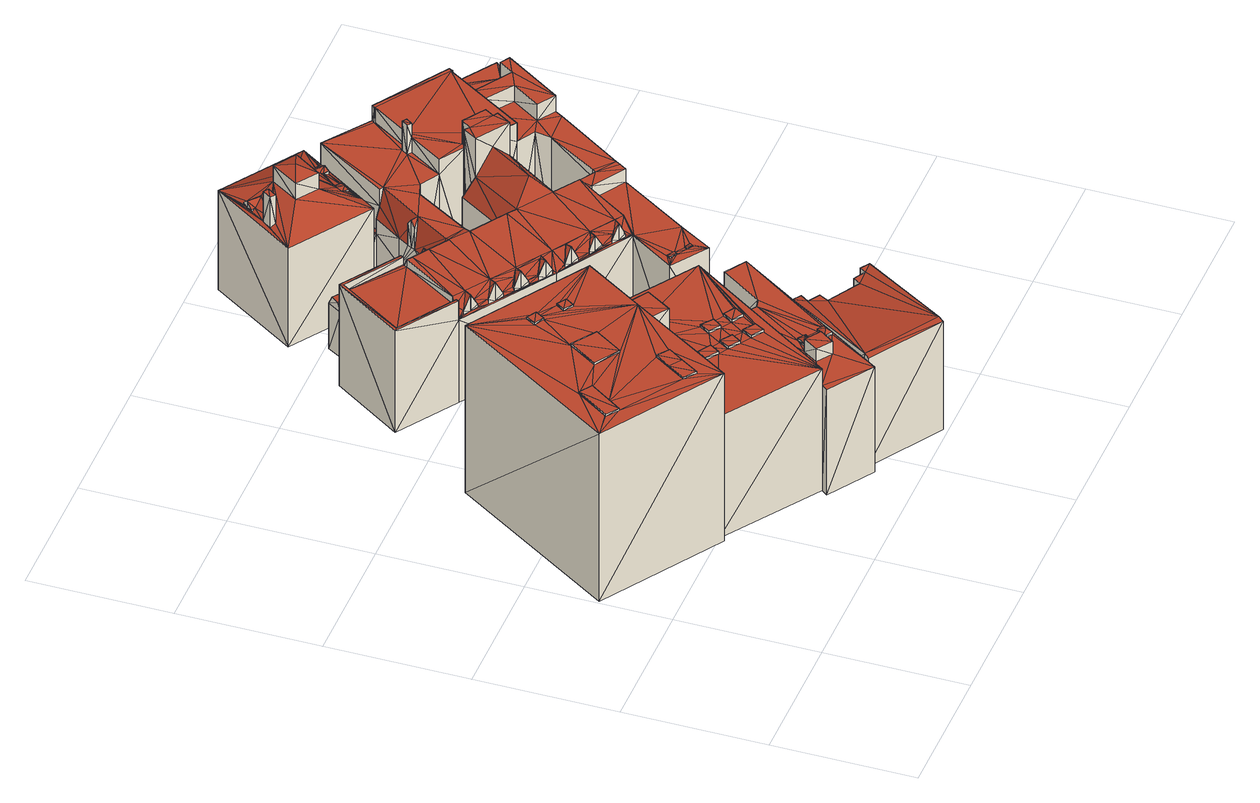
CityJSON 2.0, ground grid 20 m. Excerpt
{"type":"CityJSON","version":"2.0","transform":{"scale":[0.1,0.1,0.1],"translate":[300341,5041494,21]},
"CityObjects":{
"building1":{"type":"Building","geometry":[{"type":"MultiSurface","lod":"2","boundaries":[[[0,1,2]],[[2,3,4]],[[0,2,5]],[[6,5,7]],[[5,2,7]],[[2,4,7]],[[8,9,10]],[[8,11,9]],[[10,12,13]],[[10,9,12]],[[14,13,15]],[[15,13,12]],[[8,14,11]],[[11,14,15]],[[16,17,18]],[[16,19,17]],[[20,18,21]],[[21,18,17]],[[22,20,23]],[[23,20,21]],[[22,23,16]],[[23,19,16]],[[24,25,26]],[[24,27,25]],[[28,26,29]],[[29,26,25]],[[30,28,31]],[[31,28,29]],[[30,27,24]],[[30,31,27]],[[32,33,34]],[[32,35,33]],[[34,36,37]],[[34,33,36]],[[38,37,39]],[[39,37,36]],[[32,38,35]],[[35,38,39]],[[40,41,42]],[[40,43,41]],[[44,42,45]],[[45,42,41]],[[46,45,47]],[[46,44,45]],[[46,47,40]],[[47,43,40]],[[48,49,50]],[[48,51,49]],[[52,50,53]],[[53,50,49]],[[54,52,55]],[[55,52,53]],[[54,51,48]],[[54,55,51]],[[56,57,58]],[[58,57,59]],[[60,56,61]],[[61,56,58]],[[60,62,63]],[[60,61,62]],[[63,59,57]],[[63,62,59]],[[64,0,65]],[[0,5,65]],[[66,67,68]],[[66,69,67]],[[70,71,72]],[[70,73,71]],[[66,72,69]],[[66,70,72]],[[74,2,1]],[[74,75,2]],[[64,74,1]],[[64,1,0]],[[76,77,78]],[[78,77,79]],[[77,80,81]],[[77,81,79]],[[76,82,83]],[[76,78,82]],[[83,82,80]],[[82,81,80]],[[84,85,86]],[[84,86,87]],[[88,84,89]],[[89,84,87]],[[88,90,91]],[[88,89,90]],[[91,86,85]],[[91,90,86]],[[92,93,94]],[[95,92,94]],[[96,94,93]],[[96,93,97]],[[98,96,99]],[[98,99,100]],[[99,96,97]],[[98,101,95]],[[101,92,95]],[[98,100,101]],[[102,7,103]],[[102,6,7]],[[103,7,104]],[[7,4,104]],[[105,106,107]],[[107,106,108]],[[109,105,107]],[[110,109,107]],[[111,109,110]],[[111,112,113]],[[111,110,112]],[[114,108,106]],[[112,108,114]],[[113,112,114]],[[115,116,117]],[[115,118,116]],[[117,119,120]],[[119,121,120]],[[117,116,119]],[[122,120,121]],[[122,121,123]],[[124,122,123]],[[115,122,124]],[[115,124,118]],[[125,4,3]],[[125,104,4]],[[102,68,65]],[[68,126,73]],[[102,65,6]],[[102,126,68]],[[65,68,67]],[[75,3,2]],[[126,125,73]],[[73,75,71]],[[6,65,5]],[[73,125,75]],[[75,125,3]],[[8,10,14]],[[14,10,13]],[[20,16,18]],[[22,16,20]],[[30,24,28]],[[28,24,26]],[[32,34,37]],[[32,37,38]],[[46,40,42]],[[46,42,44]],[[52,48,50]],[[54,48,52]],[[56,63,57]],[[60,63,56]],[[70,68,73]],[[66,68,70]],[[76,83,77]],[[77,83,80]],[[88,85,84]],[[88,91,85]],[[98,94,96]],[[98,95,94]],[[109,114,105]],[[105,114,106]],[[109,113,114]],[[111,113,109]],[[117,120,122]],[[115,117,122]],[[74,29,75]],[[64,69,11]],[[64,65,69]],[[64,53,74]],[[69,65,67]],[[71,75,59]],[[25,58,75]],[[53,49,74]],[[29,25,75]],[[58,59,75]],[[21,17,74]],[[64,43,47]],[[49,21,74]],[[9,69,72]],[[64,11,43]],[[74,17,29]],[[12,72,31]],[[72,27,31]],[[11,69,9]],[[72,39,27]],[[9,72,12]],[[72,71,35]],[[27,39,61]],[[64,45,55]],[[39,36,62]],[[55,41,51]],[[39,62,61]],[[15,12,19]],[[15,19,23]],[[45,41,55]],[[41,15,51]],[[51,15,23]],[[12,31,19]],[[64,55,53]],[[64,47,45]],[[27,61,25]],[[25,61,58]],[[71,62,36]],[[51,21,49]],[[41,11,15]],[[72,35,39]],[[43,11,41]],[[51,23,21]],[[19,31,17]],[[17,31,29]],[[33,71,36]],[[35,71,33]],[[71,59,62]],[[102,103,100]],[[102,87,126]],[[102,100,90]],[[102,89,87]],[[126,87,86]],[[126,86,99]],[[102,90,89]],[[90,99,86]],[[100,103,101]],[[90,100,99]],[[82,103,116]],[[103,104,116]],[[126,97,78]],[[93,103,82]],[[126,78,79]],[[97,82,78]],[[79,118,124]],[[82,116,81]],[[116,104,119]],[[79,81,118]],[[92,103,93]],[[126,99,97]],[[97,93,82]],[[126,79,124]],[[81,116,118]],[[101,103,92]],[[126,124,112]],[[112,124,108]],[[126,110,125]],[[125,123,104]],[[125,108,123]],[[108,124,123]],[[126,112,110]],[[110,107,125]],[[123,121,104]],[[125,107,108]],[[119,104,121]]],"semantics":{"surfaces":[{"type":"GroundSurface"},{"type":"WallSurface"},{"type":"RoofSurface"}],"values":[0,0,0,0,0,0,1,1,1,1,1,1,1,1,1,1,1,1,1,1,1,1,1,1,1,1,1,1,1,1,1,1,1,1,1,1,1,1,1,1,1,1,1,1,1,1,1,1,1,1,1,1,1,1,1,1,1,1,1,1,1,1,1,1,1,1,1,1,1,1,1,1,1,1,1,1,1,1,1,1,1,1,1,1,1,1,1,1,1,1,1,1,1,1,1,1,1,1,1,1,1,1,1,1,1,1,1,1,1,1,1,1,1,1,1,1,1,1,1,1,1,1,1,1,1,1,1,1,1,1,1,1,1,1,1,1,1,2,2,2,2,2,2,2,2,2,2,2,2,2,2,2,2,2,2,2,2,2,2,2,2,2,2,2,2,2,2,2,2,2,2,2,2,2,2,2,2,2,2,2,2,2,2,2,2,2,2,2,2,2,2,2,2,2,2,2,2,2,2,2,2,2,2,2,2,2,2,2,2,2,2,2,2,2,2,2,2,2,2,2,2,2,2,2,2,2,2,2,2,2,2,2,2,2,2,2,2,2,2,2,2,2,2,2,2,2,2,2,2,2]}}]},
"building2":{"type":"Building","geometry":[{"type":"MultiSurface","lod":"2","boundaries":[[[127,128,129]],[[127,130,128]],[[131,127,132]],[[130,133,1]],[[134,1,135]],[[128,130,134]],[[134,130,1]],[[127,129,132]],[[136,137,130]],[[136,130,127]],[[138,137,136]],[[139,136,131]],[[131,136,127]],[[1,133,140]],[[141,1,140]],[[142,135,141]],[[135,1,141]],[[137,133,130]],[[137,140,133]],[[143,144,145]],[[145,144,146]],[[147,148,149]],[[148,150,149]],[[147,143,148]],[[148,143,145]],[[149,146,144]],[[149,150,146]],[[139,131,151]],[[131,132,151]],[[151,129,152]],[[151,132,129]],[[152,129,128]],[[153,152,154]],[[152,128,154]],[[138,152,153]],[[138,136,152]],[[154,128,155]],[[128,134,155]],[[156,157,158]],[[156,159,157]],[[160,156,161]],[[161,156,158]],[[160,161,162]],[[161,163,162]],[[162,163,159]],[[163,157,159]],[[164,165,166]],[[166,165,167]],[[168,164,166]],[[169,164,168]],[[169,170,171]],[[169,168,170]],[[171,170,165]],[[170,167,165]],[[155,134,142]],[[134,135,142]],[[143,172,144]],[[147,149,173]],[[147,173,172]],[[147,172,143]],[[149,144,172]],[[173,149,172]],[[136,151,152]],[[139,151,136]],[[156,174,159]],[[160,162,175]],[[160,175,156]],[[175,174,156]],[[162,159,174]],[[175,162,174]],[[164,171,165]],[[169,171,164]],[[138,154,148]],[[142,141,170]],[[166,141,137]],[[155,142,163]],[[138,153,154]],[[145,166,137]],[[155,161,150]],[[142,170,163]],[[166,167,141]],[[154,155,148]],[[155,163,161]],[[155,150,148]],[[138,148,137]],[[137,141,140]],[[170,141,167]],[[145,146,166]],[[150,161,146]],[[146,161,158]],[[146,168,166]],[[168,158,170]],[[146,158,168]],[[148,145,137]],[[163,170,157]],[[158,157,170]]],"semantics":{"surfaces":[{"type":"GroundSurface"},{"type":"WallSurface"},{"type":"RoofSurface"}],"values":[0,0,0,0,0,0,0,0,1,1,1,1,1,1,1,1,1,1,1,1,1,1,1,1,1,1,1,1,1,1,1,1,1,1,1,1,1,1,1,1,1,1,1,1,1,1,1,1,1,1,1,1,1,1,1,1,2,2,2,2,2,2,2,2,2,2,2,2,2,2,2,2,2,2,2,2,2,2,2,2,2,2,2,2,2,2,2,2,2,2,2,2,2,2,2,2]}}]},
"building3":{"type":"Building","geometry":[{"type":"MultiSurface","lod":"2","boundaries":[[[176,177,178]],[[176,179,177]],[[177,180,181]],[[177,179,180]],[[179,182,183]],[[179,183,184]],[[185,183,186]],[[187,185,186]],[[184,183,185]],[[188,184,185]],[[180,179,184]],[[189,176,178]],[[189,178,190]],[[178,177,191]],[[190,178,191]],[[191,177,192]],[[177,181,192]],[[181,180,193]],[[192,181,193]],[[193,180,194]],[[180,184,194]],[[189,195,179]],[[189,179,176]],[[195,196,179]],[[179,196,182]],[[197,194,184]],[[197,184,188]],[[197,188,198]],[[188,185,198]],[[199,185,187]],[[199,198,185]],[[199,186,200]],[[199,187,186]],[[200,186,201]],[[201,183,202]],[[186,183,201]],[[196,183,182]],[[196,202,183]],[[189,190,191]],[[191,192,193]],[[193,194,195]],[[191,193,195]],[[189,191,195]],[[197,198,194]],[[194,198,201]],[[199,200,198]],[[198,200,201]],[[195,194,201]],[[196,201,202]],[[195,201,196]]],"semantics":{"surfaces":[{"type":"GroundSurface"},{"type":"WallSurface"},{"type":"RoofSurface"}],"values":[0,0,0,0,0,0,0,0,0,0,0,1,1,1,1,1,1,1,1,1,1,1,1,1,1,1,1,1,1,1,1,1,1,1,1,1,1,1,2,2,2,2,2,2,2,2,2,2,2,2]}}]},
"building4":{"type":"Building","geometry":[{"type":"MultiSurface","lod":"2","boundaries":[[[203,204,205]],[[206,207,208]],[[209,210,211]],[[212,203,205]],[[213,214,207]],[[215,208,216]],[[206,208,215]],[[215,216,217]],[[218,219,209]],[[213,207,220]],[[211,221,222]],[[211,223,221]],[[224,225,214]],[[226,213,220]],[[220,207,206]],[[227,214,213]],[[209,228,229]],[[211,210,230]],[[218,231,219]],[[209,229,210]],[[232,215,233]],[[226,220,234]],[[225,235,214]],[[231,224,236]],[[211,230,223]],[[209,219,228]],[[224,214,227]],[[232,206,215]],[[225,237,235]],[[203,238,204]],[[222,221,212]],[[236,224,227]],[[212,221,203]],[[233,239,240]],[[241,242,221]],[[239,243,240]],[[241,244,242]],[[245,213,226]],[[233,215,239]],[[234,220,246]],[[223,241,221]],[[232,233,242]],[[231,236,219]],[[247,212,205]],[[248,218,209]],[[249,250,251]],[[252,226,253]],[[234,246,251]],[[249,254,250]],[[244,232,242]],[[254,232,250]],[[226,234,253]],[[252,253,210]],[[211,222,255]],[[250,232,244]],[[248,209,256]],[[229,252,210]],[[246,257,251]],[[242,233,258]],[[259,226,252]],[[253,234,260]],[[257,249,251]],[[261,262,263]],[[264,262,261]],[[265,266,267]],[[267,266,268]],[[269,270,271]],[[272,270,269]],[[273,270,272]],[[274,275,276]],[[277,278,279]],[[280,281,282]],[[283,284,285]],[[286,287,288]],[[289,290,291]],[[292,293,294]],[[295,296,297]],[[298,299,300]],[[299,301,300]],[[302,291,290]],[[289,302,290]],[[291,303,290]],[[304,305,306]],[[307,305,308]],[[308,305,304]],[[309,310,311]],[[307,308,312]],[[313,314,315]],[[315,314,316]],[[317,318,319]],[[318,320,319]],[[321,322,323]],[[324,321,323]],[[325,326,327]],[[326,328,327]],[[295,329,330]],[[282,331,332]],[[333,334,335]],[[336,337,338]],[[339,340,317]],[[340,318,317]],[[341,299,298]],[[342,343,344]],[[345,346,347]],[[348,349,350]],[[294,351,352]],[[353,354,355]],[[353,356,354]],[[357,358,359]],[[358,360,359]],[[361,362,363]],[[364,362,361]],[[365,366,367]],[[365,368,366]],[[313,315,369]],[[369,370,371]],[[313,369,371]],[[372,373,374]],[[372,374,375]],[[353,355,357]],[[355,358,357]],[[356,359,360]],[[356,360,354]],[[376,278,277]],[[376,377,278]],[[371,370,325]],[[378,326,325]],[[370,378,325]],[[379,380,274]],[[381,367,366]],[[362,381,363]],[[362,367,381]],[[382,283,285]],[[382,285,383]],[[364,361,365]],[[361,368,365]],[[384,385,386]],[[387,388,389]],[[386,385,387]],[[385,388,387]],[[379,390,380]],[[379,391,390]],[[390,372,375]],[[391,372,390]],[[392,393,394]],[[392,395,393]],[[396,397,398]],[[399,397,396]],[[399,236,397]],[[236,227,397]],[[400,401,402]],[[403,404,405]],[[406,407,408]],[[409,406,410]],[[410,406,408]],[[335,411,412]],[[335,334,411]],[[413,414,415]],[[415,414,416]],[[417,411,346]],[[411,347,346]],[[418,419,420]],[[421,382,383]],[[422,382,421]],[[376,421,377]],[[376,422,421]],[[423,424,425]],[[389,425,426]],[[425,424,426]],[[427,384,428]],[[429,430,427]],[[431,427,428]],[[429,427,431]],[[432,433,395]],[[433,393,395]],[[434,435,436]],[[303,300,301]],[[291,300,303]],[[371,437,370]],[[370,437,438]],[[438,437,439]],[[305,271,306]],[[305,270,271]],[[440,413,441]],[[441,413,415]],[[442,443,444]],[[445,442,444]],[[445,444,446]],[[241,446,244]],[[445,446,241]],[[447,444,206]],[[446,444,447]],[[447,206,232]],[[448,449,450]],[[262,323,263]],[[263,323,322]],[[266,332,268]],[[268,332,331]],[[437,327,439]],[[439,327,328]],[[271,319,320]],[[270,319,271]],[[287,303,288]],[[287,290,303]],[[450,350,449]],[[449,350,349]],[[257,451,249]],[[452,451,257]],[[249,453,254]],[[451,453,249]],[[310,263,311]],[[310,262,263]],[[454,352,351]],[[455,352,454]],[[314,439,316]],[[314,437,439]],[[343,456,344]],[[343,454,456]],[[343,455,454]],[[329,268,330]],[[329,266,268]],[[457,458,459]],[[420,457,459]],[[460,461,462]],[[463,460,462]],[[464,465,466]],[[337,449,338]],[[337,450,449]],[[464,467,468]],[[469,470,471]],[[472,470,469]],[[469,473,474]],[[469,475,473]],[[472,469,474]],[[470,476,471]],[[471,477,478]],[[471,476,477]],[[479,480,481]],[[480,482,481]],[[483,484,485]],[[485,484,486]],[[487,488,489]],[[488,490,489]],[[474,477,476]],[[474,473,477]],[[491,256,209]],[[491,209,441]],[[492,258,233]],[[492,233,463]],[[489,490,493]],[[490,494,493]],[[479,483,480]],[[480,483,485]],[[495,496,497]],[[495,497,498]],[[482,486,484]],[[481,482,484]],[[499,500,501]],[[499,502,500]],[[503,504,505]],[[503,506,504]],[[507,508,509]],[[509,508,510]],[[430,511,512]],[[430,512,427]],[[423,513,514]],[[423,425,513]],[[503,507,506]],[[506,507,509]],[[505,510,508]],[[505,504,510]],[[515,516,517]],[[517,516,518]],[[515,517,496]],[[517,497,496]],[[248,519,218]],[[520,519,248]],[[521,522,225]],[[225,522,237]],[[523,409,410]],[[523,410,224]],[[224,410,225]],[[410,521,225]],[[524,525,231]],[[231,525,224]],[[525,523,224]],[[487,495,498]],[[487,498,488]],[[488,498,231]],[[498,524,231]],[[519,488,218]],[[218,488,231]],[[511,514,512]],[[512,514,513]],[[471,526,527]],[[471,478,526]],[[528,529,530]],[[528,531,529]],[[532,258,492]],[[532,242,258]],[[533,259,534]],[[259,252,534]],[[392,475,469]],[[392,394,475]],[[500,452,246]],[[246,452,257]],[[493,494,535]],[[494,536,535]],[[528,534,537]],[[528,537,531]],[[537,534,252]],[[537,252,229]],[[538,260,539]],[[538,253,260]],[[458,203,221]],[[458,540,203]],[[541,542,543]],[[541,544,542]],[[541,240,544]],[[240,243,544]],[[545,244,446]],[[545,250,244]],[[530,529,546]],[[530,546,538]],[[546,253,538]],[[546,210,253]],[[547,548,549]],[[549,548,550]],[[547,549,551]],[[552,212,553]],[[552,222,212]],[[554,245,555]],[[245,226,555]],[[453,447,254]],[[254,447,232]],[[556,251,250]],[[556,250,545]],[[557,215,558]],[[557,239,215]],[[559,445,223]],[[223,445,241]],[[539,550,548]],[[539,499,550]],[[539,560,499]],[[560,502,499]],[[260,234,560]],[[539,260,560]],[[516,561,518]],[[516,562,561]],[[414,516,535]],[[414,562,516]],[[416,535,536]],[[414,535,416]],[[563,236,399]],[[563,219,236]],[[533,547,551]],[[533,551,555]],[[533,555,259]],[[259,555,226]],[[436,435,402]],[[400,402,564]],[[435,565,558]],[[435,564,402]],[[435,405,564]],[[564,405,404]],[[405,558,431]],[[435,558,405]],[[400,564,566]],[[566,564,404]],[[429,431,567]],[[431,558,567]],[[558,217,567]],[[558,215,217]],[[560,251,556]],[[560,234,251]],[[557,243,239]],[[557,544,243]],[[563,561,228]],[[563,228,219]],[[562,537,561]],[[561,537,229]],[[561,229,228]],[[526,559,223]],[[526,223,230]],[[546,527,526]],[[546,526,210]],[[210,526,230]],[[463,240,541]],[[463,233,240]],[[568,206,444]],[[568,220,206]],[[397,213,569]],[[397,227,213]],[[522,570,237]],[[237,570,235]],[[571,420,419]],[[552,457,420]],[[571,552,420]],[[255,222,552]],[[571,255,552]],[[572,532,467]],[[221,242,532]],[[459,458,572]],[[458,221,532]],[[468,467,573]],[[574,573,465]],[[458,532,572]],[[532,573,467]],[[532,565,466]],[[466,565,435]],[[532,466,573]],[[573,466,465]],[[468,573,574]],[[575,235,570]],[[575,214,235]],[[501,500,568]],[[500,246,220]],[[500,220,568]],[[554,569,245]],[[245,569,213]],[[520,256,491]],[[520,248,256]],[[576,577,553]],[[577,578,540]],[[553,577,540]],[[247,553,212]],[[540,578,238]],[[576,553,247]],[[540,238,203]],[[433,211,571]],[[211,255,571]],[[440,433,432]],[[440,441,433]],[[441,211,433]],[[441,209,211]],[[424,579,426]],[[426,579,216]],[[426,216,208]],[[575,207,214]],[[575,580,207]],[[580,426,207]],[[207,426,208]],[[567,216,579]],[[567,217,216]],[[578,204,238]],[[578,581,204]],[[247,205,582]],[[576,247,582]],[[582,205,204]],[[582,204,581]],[[287,286,583]],[[313,371,437]],[[313,437,314]],[[437,325,327]],[[371,325,437]],[[584,585,575]],[[585,272,312]],[[575,308,304]],[[575,585,312]],[[575,312,308]],[[378,586,580]],[[289,370,369]],[[289,586,370]],[[370,586,378]],[[272,289,339]],[[339,289,340]],[[289,369,341]],[[289,341,302]],[[320,316,580]],[[316,439,580]],[[326,580,328]],[[378,580,326]],[[439,328,580]],[[341,369,299]],[[299,316,301]],[[575,320,580]],[[575,304,306]],[[575,306,271]],[[340,289,583]],[[318,288,320]],[[575,271,320]],[[340,286,318]],[[320,301,316]],[[340,583,286]],[[318,286,288]],[[299,315,316]],[[320,288,303]],[[320,303,301]],[[299,369,315]],[[324,426,321]],[[324,389,426]],[[264,387,389]],[[264,389,324]],[[580,342,344]],[[292,297,296]],[[292,296,293]],[[586,265,587]],[[586,587,588]],[[587,297,292]],[[587,265,297]],[[586,342,580]],[[586,588,342]],[[580,344,456]],[[280,448,281]],[[265,448,280]],[[589,590,348]],[[348,590,309]],[[348,309,311]],[[351,338,449]],[[349,263,426]],[[263,322,426]],[[321,426,322]],[[580,349,426]],[[348,311,349]],[[580,456,454]],[[351,330,268]],[[580,454,351]],[[293,295,294]],[[293,296,295]],[[448,590,589]],[[294,295,330]],[[349,311,263]],[[294,330,351]],[[351,268,331]],[[281,591,336]],[[351,331,338]],[[281,448,591]],[[281,336,282]],[[282,336,331]],[[331,336,338]],[[580,351,449]],[[580,449,349]],[[448,264,590]],[[592,585,407]],[[593,592,407]],[[408,407,585]],[[408,585,584]],[[593,407,406]],[[524,497,399]],[[497,563,399]],[[497,518,561]],[[498,497,524]],[[497,561,563]],[[517,518,497]],[[399,396,525]],[[524,399,525]],[[523,398,409]],[[525,396,398]],[[398,593,406]],[[409,398,406]],[[525,398,523]],[[593,569,592]],[[397,569,593]],[[397,593,398]],[[592,569,594]],[[353,357,356]],[[356,357,359]],[[410,408,584]],[[410,584,521]],[[368,570,366]],[[584,368,361]],[[381,366,570]],[[521,584,361]],[[584,570,368]],[[584,575,570]],[[522,363,570]],[[521,355,522]],[[521,361,358]],[[521,358,355]],[[522,360,363]],[[522,354,360]],[[360,361,363]],[[358,361,360]],[[363,381,570]],[[522,355,354]],[[362,365,367]],[[364,365,362]],[[307,312,305]],[[312,272,270]],[[305,312,270]],[[339,317,319]],[[270,339,319]],[[272,339,270]],[[287,583,291]],[[583,289,291]],[[287,291,290]],[[415,416,536]],[[490,415,536]],[[490,536,494]],[[490,441,415]],[[520,491,490]],[[519,490,488]],[[520,490,519]],[[490,491,441]],[[384,512,385]],[[385,513,388]],[[388,513,389]],[[389,513,425]],[[385,512,513]],[[427,512,384]],[[423,514,424]],[[429,511,430]],[[511,567,514]],[[567,579,514]],[[424,514,579]],[[429,567,511]],[[405,428,595]],[[595,428,384]],[[595,384,386]],[[596,403,595]],[[403,405,595]],[[405,431,428]],[[434,436,596]],[[401,597,596]],[[436,401,596]],[[436,402,401]],[[597,403,596]],[[472,474,470]],[[470,474,476]],[[562,531,537]],[[414,392,469]],[[531,469,529]],[[440,432,414]],[[440,414,413]],[[414,531,562]],[[529,527,546]],[[414,432,392]],[[432,395,392]],[[414,469,531]],[[529,471,527]],[[529,469,471]],[[464,598,442]],[[473,418,477]],[[445,464,442]],[[559,418,445]],[[445,418,464]],[[477,559,526]],[[478,477,526]],[[571,419,418]],[[477,418,559]],[[473,571,418]],[[393,473,475]],[[433,571,393]],[[394,393,475]],[[393,571,473]],[[466,435,598]],[[464,466,598]],[[598,435,434]],[[464,468,574]],[[464,574,465]],[[418,420,572]],[[420,459,572]],[[418,572,464]],[[572,467,464]],[[553,540,458]],[[552,553,458]],[[552,458,457]],[[422,277,279]],[[376,277,422]],[[422,279,599]],[[451,545,453]],[[452,556,451]],[[560,500,502]],[[545,446,447]],[[500,556,452]],[[453,545,447]],[[451,556,545]],[[560,556,500]],[[499,501,550]],[[594,600,601]],[[551,594,569]],[[551,549,600]],[[551,600,594]],[[554,551,569]],[[554,555,551]],[[547,538,548]],[[534,530,538]],[[534,538,547]],[[538,539,548]],[[533,534,547]],[[528,530,534]],[[549,550,600]],[[550,601,600]],[[550,568,601]],[[550,501,568]],[[379,274,391]],[[391,274,276]],[[391,276,373]],[[391,373,372]],[[422,283,382]],[[422,284,283]],[[422,599,284]],[[577,509,578]],[[275,509,276]],[[276,509,373]],[[577,374,373]],[[577,373,509]],[[275,506,509]],[[576,506,279]],[[599,506,274]],[[576,383,577]],[[576,278,377]],[[274,506,275]],[[285,274,380]],[[383,380,577]],[[383,285,380]],[[284,599,274]],[[279,506,599]],[[285,284,274]],[[375,374,577]],[[576,421,383]],[[576,279,278]],[[390,375,577]],[[576,377,421]],[[380,390,577]],[[578,509,510]],[[578,510,581]],[[507,602,508]],[[503,602,507]],[[503,505,602]],[[576,582,506]],[[506,582,504]],[[417,346,345]],[[603,417,345]],[[333,335,412]],[[604,333,412]],[[479,484,483]],[[479,481,484]],[[504,581,510]],[[504,582,333]],[[504,485,581]],[[582,581,482]],[[504,604,480]],[[504,480,485]],[[603,345,480]],[[485,486,581]],[[504,333,604]],[[582,334,333]],[[345,482,480]],[[582,482,347]],[[345,347,482]],[[582,347,411]],[[582,411,334]],[[482,581,486]],[[604,603,480]],[[604,411,603]],[[602,505,508]],[[461,542,557]],[[461,557,462]],[[557,542,544]],[[460,542,461]],[[460,543,542]],[[463,541,543]],[[463,543,460]],[[462,557,558]],[[532,462,565]],[[532,492,463]],[[532,463,462]],[[462,558,565]],[[601,568,605]],[[568,444,605]],[[605,444,443]],[[442,434,443]],[[442,598,434]],[[400,566,401]],[[566,597,401]],[[566,404,403]],[[566,403,597]],[[515,496,495]],[[515,535,516]],[[493,535,515]],[[487,493,495]],[[493,515,495]],[[487,489,493]],[[341,298,300]],[[302,341,291]],[[341,300,291]],[[310,590,262]],[[309,590,310]],[[590,264,262]],[[336,591,337]],[[591,448,450]],[[337,591,450]],[[295,297,329]],[[329,297,266]],[[297,265,266]],[[280,282,332]],[[280,332,266]],[[265,280,266]],[[455,294,352]],[[587,292,455]],[[292,294,455]],[[342,455,343]],[[342,588,455]],[[588,587,455]],[[589,348,350]],[[589,350,450]],[[448,589,450]],[[264,324,262]],[[262,324,323]],[[601,586,289]],[[605,443,265]],[[605,265,586]],[[443,448,265]],[[443,434,448]],[[601,605,586]],[[592,273,585]],[[595,386,387]],[[273,289,272]],[[585,273,272]],[[594,289,273]],[[594,601,289]],[[592,594,273]],[[434,596,448]],[[596,264,448]],[[596,595,264]],[[595,387,264]]],"semantics":{"surfaces":[{"type":"GroundSurface"},{"type":"WallSurface"},{"type":"RoofSurface"}],"values":[0,0,0,0,0,0,0,0,0,0,0,0,0,0,0,0,0,0,0,0,0,0,0,0,0,0,0,0,0,0,0,0,0,0,0,0,0,0,0,0,0,0,0,0,0,0,0,0,0,0,0,0,0,0,0,0,0,0,0,0,0,0,1,1,1,1,1,1,1,1,1,1,1,1,1,1,1,1,1,1,1,1,1,1,1,1,1,1,1,1,1,1,1,1,1,1,1,1,1,1,1,1,1,1,1,1,1,1,1,1,1,1,1,1,1,1,1,1,1,1,1,1,1,1,1,1,1,1,1,1,1,1,1,1,1,1,1,1,1,1,1,1,1,1,1,1,1,1,1,1,1,1,1,1,1,1,1,1,1,1,1,1,1,1,1,1,1,1,1,1,1,1,1,1,1,1,1,1,1,1,1,1,1,1,1,1,1,1,1,1,1,1,1,1,1,1,1,1,1,1,1,1,1,1,1,1,1,1,1,1,1,1,1,1,1,1,1,1,1,1,1,1,1,1,1,1,1,1,1,1,1,1,1,1,1,1,1,1,1,1,1,1,1,1,1,1,1,1,1,1,1,1,1,1,1,1,1,1,1,1,1,1,1,1,1,1,1,1,1,1,1,1,1,1,1,1,1,1,1,1,1,1,1,1,1,1,1,1,1,1,1,1,1,1,1,1,1,1,1,1,1,1,1,1,1,1,1,1,1,1,1,1,1,1,1,1,1,1,1,1,1,1,1,1,1,1,1,1,1,1,1,1,1,1,1,1,1,1,1,1,1,1,1,1,1,1,1,1,1,1,1,1,1,1,1,1,1,1,1,1,1,1,1,1,1,1,1,1,1,1,1,1,1,1,1,1,1,1,1,1,1,1,1,1,1,1,1,1,1,1,1,1,1,1,1,1,1,1,1,1,1,1,1,1,1,1,1,1,1,1,1,1,1,1,1,1,1,1,1,1,1,1,1,1,1,1,1,1,1,1,1,1,1,1,1,1,1,1,1,1,1,1,1,1,1,1,1,1,1,1,1,2,2,2,2,2,2,2,2,2,2,2,2,2,2,2,2,2,2,2,2,2,2,2,2,2,2,2,2,2,2,2,2,2,2,2,2,2,2,2,2,2,2,2,2,2,2,2,2,2,2,2,2,2,2,2,2,2,2,2,2,2,2,2,2,2,2,2,2,2,2,2,2,2,2,2,2,2,2,2,2,2,2,2,2,2,2,2,2,2,2,2,2,2,2,2,2,2,2,2,2,2,2,2,2,2,2,2,2,2,2,2,2,2,2,2,2,2,2,2,2,2,2,2,2,2,2,2,2,2,2,2,2,2,2,2,2,2,2,2,2,2,2,2,2,2,2,2,2,2,2,2,2,2,2,2,2,2,2,2,2,2,2,2,2,2,2,2,2,2,2,2,2,2,2,2,2,2,2,2,2,2,2,2,2,2,2,2,2,2,2,2,2,2,2,2,2,2,2,2,2,2,2,2,2,2,2,2,2,2,2,2,2,2,2,2,2,2,2,2,2,2,2,2,2,2,2,2,2,2,2,2,2,2,2,2,2,2,2,2,2,2,2,2,2,2,2,2,2,2,2,2,2,2,2,2,2,2,2,2,2,2,2,2,2,2,2,2,2,2,2,2,2,2,2,2,2,2,2,2,2,2,2,2,2,2,2,2,2,2,2,2,2,2,2,2,2,2,2,2,2,2,2,2,2,2,2,2,2,2,2,2,2,2,2,2,2,2,2,2,2,2,2,2,2,2,2,2,2,2,2,2,2,2,2,2,2,2,2,2,2,2,2,2,2,2,2,2,2,2,2,2,2,2,2,2,2,2,2,2,2,2,2,2,2,2,2]}}]}
},
"vertices":[
[457,328,0],[311,110,0],[177,200,0],[173,193,0],[4,301,0],[318,420,0],[323,427,0],[156,535,0],[356,272,201],[340,284,197],[340,284,201],[356,272,197],[331,270,197],[331,270,201],[347,259,201],[347,259,197],[318,250,201],[309,236,197],[309,236,201],[318,250,197],[325,225,201],[325,225,197],[334,239,201],[334,239,197],[287,269,201],[278,256,197],[278,256,201],[287,269,197],[296,244,201],[296,244,197],[305,258,201],[305,258,197],[291,315,201],[274,327,197],[274,327,201],[291,315,197],[264,313,197],[264,313,201],[281,302,201],[281,302,197],[371,264,201],[362,250,197],[362,250,201],[371,264,197],[378,240,201],[378,240,197],[387,254,201],[387,254,197],[348,230,201],[340,216,197],[340,216,201],[348,230,197],[357,205,201],[357,205,197],[365,219,201],[365,219,197],[260,267,201],[243,278,201],[260,267,197],[243,278,197],[268,281,201],[268,281,197],[251,292,197],[251,292,201],[457,328,197],[318,420,197],[334,352,240],[292,379,197],[292,379,240],[334,352,197],[311,316,240],[269,343,197],[311,316,197],[269,343,240],[311,110,197],[177,200,197],[196,372,274],[170,332,274],[196,372,271],[170,332,271],[135,354,274],[135,354,271],[162,395,271],[162,395,274],[238,419,274],[225,427,274],[225,427,271],[238,419,271],[246,431,274],[246,431,271],[233,439,271],[233,439,274],[194,466,271],[186,452,271],[186,452,274],[194,466,274],[200,445,274],[200,445,271],[208,458,274],[204,453,271],[208,458,271],[198,464,271],[323,427,271],[156,535,271],[4,301,271],[162,226,274],[145,238,274],[162,226,271],[145,238,271],[178,251,274],[193,273,271],[193,273,274],[176,285,271],[176,285,274],[161,263,274],[91,341,274],[73,353,271],[73,353,274],[91,341,271],[42,307,271],[41,305,274],[41,305,271],[58,293,274],[58,293,271],[71,312,271],[173,193,271],[269,343,271],
[517,285,0],[448,245,0],[487,304,0],[369,60,0],[529,302,0],[500,323,0],[305,102,0],[435,242,0],[410,258,0],[517,285,70],[369,60,170],[517,285,170],[529,302,70],[305,102,170],[311,110,170],[410,258,170],[413,133,174],[404,139,174],[413,133,170],[404,139,170],[422,147,174],[422,147,170],[413,153,174],[413,153,170],[500,323,70],[487,304,70],[487,304,170],[448,245,170],[435,242,170],[388,150,174],[378,157,170],[388,150,170],[378,157,174],[397,163,174],[397,163,170],[387,170,174],[387,170,170],[376,119,190],[355,134,190],[376,119,170],[355,134,170],[391,140,170],[391,140,190],[369,155,170],[369,155,190],[412,141,179],[415,145,179],[385,159,180],[389,162,180],
[566,137,0],[548,136,0],[554,145,0],[485,15,0],[524,135,0],[531,146,0],[479,7,0],[377,71,0],[478,162,0],[468,185,0],[464,204,0],[476,197,0],[485,175,0],[566,137,169],[554,145,169],[548,136,169],[531,146,169],[524,135,169],[478,162,169],[485,15,177],[479,7,175],[485,175,169],[468,185,169],[476,197,169],[464,204,170],[382,78,177],[377,71,175],
[480,788,5],[354,843,5],[435,966,5],[464,645,5],[450,516,5],[320,602,5],[736,762,5],[593,689,5],[632,829,5],[544,886,5],[590,567,5],[555,451,5],[383,702,5],[236,657,5],[302,756,5],[798,716,5],[686,629,5],[515,612,5],[498,776,5],[565,872,5],[530,728,5],[660,505,5],[591,398,5],[619,646,5],[639,535,5],[660,644,5],[624,668,5],[557,712,5],[728,608,5],[486,680,5],[450,738,5],[577,682,5],[511,386,5],[683,606,5],[563,351,5],[467,768,5],[408,737,5],[369,794,5],[511,722,5],[471,735,5],[356,773,5],[491,689,5],[634,636,5],[559,682,5],[548,891,5],[803,722,5],[540,691,5],[514,674,5],[536,708,5],[620,662,5],[587,682,5],[519,659,5],[567,875,5],[738,765,5],[542,693,5],[455,745,5],[626,658,5],[580,687,5],[339,594,149],[337,592,169],[337,592,143],[343,601,169],[409,557,169],[403,548,170],[406,553,157],[403,548,142],[539,465,149],[537,463,168],[537,463,142],[542,470,169],[543,471,169],[485,827,173],[479,823,175],[479,822,175],[511,862,173],[511,862,172],[509,862,173],[407,557,166],[403,556,158],[396,556,147],[503,848,173],[501,852,174],[503,848,172],[515,478,145],[515,478,147],[515,478,144],[509,492,169],[504,484,169],[504,484,168],[440,535,166],[429,534,148],[428,534,147],[415,543,147],[413,547,154],[410,555,166],[497,489,147],[497,489,145],[496,489,147],[496,489,143],[508,492,169],[504,484,143],[546,459,144],[546,458,147],[546,458,142],[547,459,147],[547,459,145],[348,587,147],[348,586,147],[348,586,143],[545,463,154],[481,499,147],[480,498,147],[481,499,145],[480,498,142],[529,470,147],[529,470,145],[528,469,147],[528,469,142],[329,598,144],[329,598,142],[329,598,147],[330,599,147],[463,510,147],[463,510,145],[462,509,147],[462,509,141],[414,541,147],[414,541,142],[395,554,142],[395,554,147],[420,922,171],[416,925,168],[416,925,171],[381,565,147],[380,563,147],[380,563,142],[535,470,157],[533,470,153],[505,491,162],[447,521,147],[446,520,147],[446,520,141],[410,907,171],[405,910,171],[405,910,168],[363,578,147],[361,576,141],[361,576,148],[427,532,141],[427,532,147],[561,376,142],[558,372,140],[561,376,140],[558,372,142],[553,381,142],[553,381,140],[550,377,142],[550,377,140],[539,390,140],[536,385,142],[536,385,140],[539,390,142],[529,396,142],[526,391,140],[526,391,142],[529,396,140],[479,504,154],[475,513,168],[475,513,169],[484,808,172],[476,814,173],[479,812,172],[484,808,169],[518,858,173],[518,858,168],[463,510,146],[493,821,172],[493,821,169],[530,389,140],[510,844,173],[510,844,168],[380,696,157],[378,692,157],[378,692,169],[327,612,169],[327,612,157],[324,608,157],[489,815,169],[489,815,173],[630,824,191],[629,825,167],[630,824,167],[629,825,191],[639,535,161],[639,535,149],[635,530,161],[683,606,161],[421,677,148],[412,674,159],[421,677,138],[407,677,159],[406,687,149],[406,687,138],[607,525,161],[602,528,161],[607,525,139],[654,496,161],[654,496,140],[411,918,168],[411,918,179],[734,757,191],[732,758,191],[734,757,161],[732,758,161],[411,918,178],[508,770,167],[503,773,167],[503,773,140],[514,851,168],[514,851,177],[322,606,169],[320,602,169],[322,606,157],[320,602,139],[381,698,157],[381,698,149],[383,702,169],[381,698,169],[383,702,138],[632,829,191],[632,829,167],[434,655,169],[430,671,122],[430,671,138],[471,504,170],[472,507,150],[471,504,142],[736,762,191],[736,762,161],[464,645,167],[459,636,169],[464,645,136],[511,722,167],[491,689,82],[486,680,82],[376,579,169],[369,570,141],[369,570,171],[540,691,82],[542,693,82],[519,659,82],[436,526,141],[436,526,168],[445,520,141],[503,773,98],[498,776,98],[498,776,122],[446,732,92],[440,724,91],[437,720,78],[450,738,78],[468,709,167],[455,709,155],[455,709,122],[462,721,122],[462,721,157],[594,769,191],[588,760,214],[588,760,191],[594,769,214],[588,773,167],[588,773,214],[594,769,167],[582,764,214],[582,764,167],[588,760,167],[398,885,217],[398,885,172],[391,890,217],[391,890,168],[389,872,217],[382,877,217],[389,872,172],[382,877,168],[787,699,187],[787,699,161],[774,707,187],[774,707,161],[738,765,161],[455,745,78],[761,686,187],[761,686,161],[734,618,187],[709,634,187],[709,634,161],[734,618,161],[571,672,136],[559,682,82],[559,682,136],[571,672,82],[478,876,215],[447,896,189],[447,896,215],[478,876,189],[452,837,215],[422,857,215],[452,837,189],[422,857,189],[303,750,169],[303,750,157],[242,658,157],[242,658,169],[736,675,187],[696,702,187],[736,675,161],[696,702,161],[798,716,161],[803,722,161],[591,398,140],[563,351,140],[660,505,161],[728,608,161],[664,512,161],[557,712,167],[557,712,191],[628,675,229],[597,695,191],[597,695,229],[628,675,191],[471,735,78],[626,658,229],[620,662,229],[708,720,187],[708,720,161],[624,668,191],[587,682,229],[580,687,229],[480,788,98],[369,794,78],[359,778,91],[366,788,92],[356,773,78],[514,674,82],[593,689,191],[613,637,229],[568,667,229],[591,652,203],[568,667,167],[613,637,176],[565,872,98],[544,886,98],[634,636,149],[619,646,148],[536,708,82],[408,737,78],[383,702,78],[530,728,167],[577,682,82],[660,644,161],[660,644,191],[686,629,161],[413,682,138],[430,671,78],[413,682,164],[302,756,169],[515,612,136],[590,567,149],[511,386,140],[567,875,167],[471,735,122],[459,715,122],[459,715,166],[555,451,139],[548,891,165],[480,788,165],[467,768,165],[236,657,169],[450,516,139],[354,843,165],[435,966,165],[511,488,162],[556,450,139],[554,463,169],[457,525,169],[442,535,169],[443,533,166],[369,578,159],[347,591,154],[378,575,163],[605,540,169],[612,544,161],[569,564,169],[385,687,169],[407,673,169],[408,674,164],[437,661,167],[499,861,177],[551,589,203],[521,595,169],[450,867,223],[427,905,178],[427,905,179],[509,604,169]
]}
